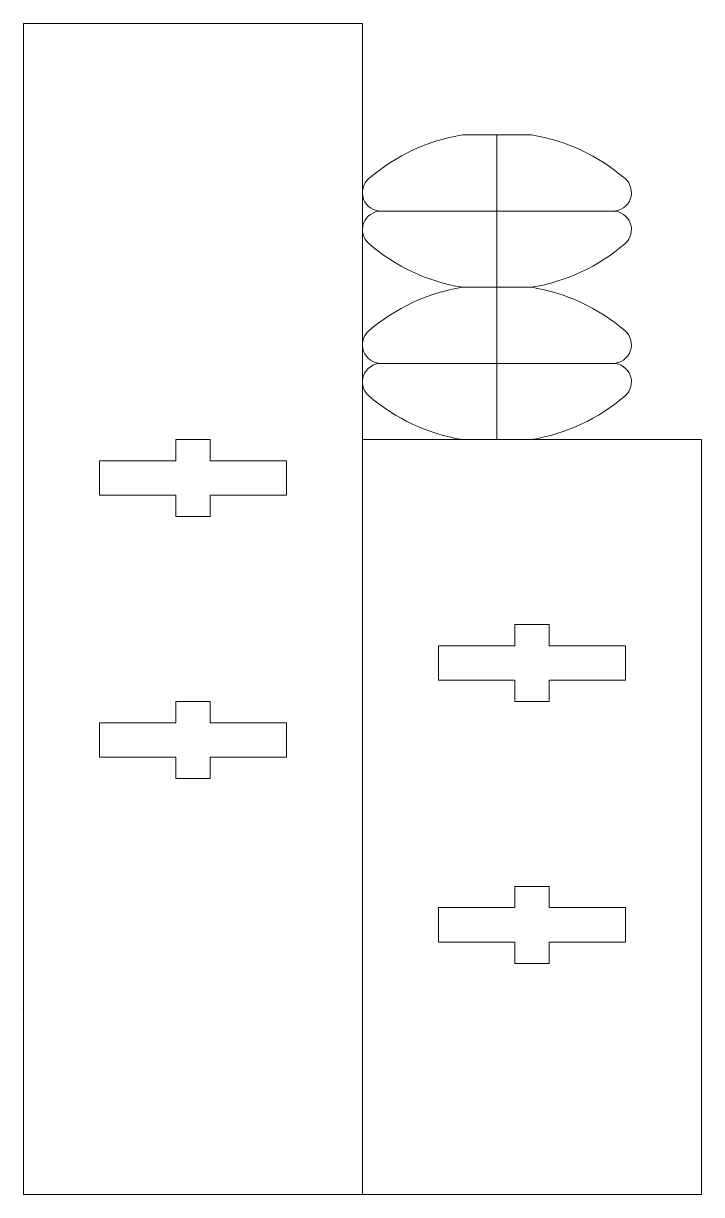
# Model space of a CAD drawing. Header units: centimetres. Extents: x 0 to 11, y 0 to 19.
import ezdxf

# ---------------------------------------------------------------- set-up
doc = ezdxf.new("R2010")
doc.units = ezdxf.units.CM
doc.header["$MEASUREMENT"] = 0

msp = doc.modelspace()

# ---------------------------------------------------------------- linework, layer by layer
at = {"color": 1, "lineweight": 0}
for p, q in [((5.5, 19), (0, 19)), ((0, 0), (0, 19)), ((5.5, 19), (5.5, 0)), ((7.121, 17.19), (7.681, 17.19)), ((7.681, 17.19), (7.681, 15.955)), ((8.241, 17.19), (7.681, 17.19)), ((7.121, 15.955), (5.8, 15.955)), ((7.681, 15.955), (7.121, 15.955)), ((7.681, 14.72), (7.681, 15.955)), ((7.681, 15.955), (8.241, 15.955)), ((8.241, 15.955), (9.562, 15.955)), ((7.121, 14.72), (7.681, 14.72)), ((7.681, 14.72), (7.681, 13.485)), ((8.241, 14.72), (7.681, 14.72)), ((7.121, 13.485), (5.8, 13.485)), ((7.681, 13.485), (7.121, 13.485)), ((7.681, 12.25), (7.681, 13.485)), ((7.681, 13.485), (8.241, 13.485)), ((8.241, 13.485), (9.562, 13.485)), ((2.47, 11.905), (2.47, 12.25)), ((2.47, 12.25), (3.03, 12.25)), ((3.03, 12.25), (3.03, 11.905)), ((11, 12.25), (5.5, 12.25)), ((11, 12.25), (11, 0)), ((2.47, 11.905), (1.235, 11.905)), ((1.235, 11.905), (1.235, 11.345)), ((3.03, 11.905), (4.265, 11.905)), ((4.265, 11.905), (4.265, 11.345)), ((1.235, 11.345), (2.47, 11.345)), ((2.47, 11), (2.47, 11.345)), ((3.03, 11.345), (3.03, 11)), ((4.265, 11.345), (3.03, 11.345)), ((3.03, 11), (2.47, 11)), ((7.97, 9.25), (8.53, 9.25)), ((7.97, 8.905), (7.97, 9.25)), ((8.53, 9.25), (8.53, 8.905)), ((7.97, 8.905), (6.735, 8.905)), ((6.735, 8.905), (6.735, 8.345)), ((8.53, 8.905), (9.765, 8.905)), ((9.765, 8.905), (9.765, 8.345)), ((6.735, 8.345), (7.97, 8.345)), ((7.97, 8), (7.97, 8.345)), ((9.765, 8.345), (8.53, 8.345)), ((8.53, 8.345), (8.53, 8)), ((2.47, 7.655), (2.47, 8)), ((2.47, 8), (3.03, 8)), ((3.03, 8), (3.03, 7.655)), ((8.53, 8), (7.97, 8)), ((2.47, 7.655), (1.235, 7.655)), ((1.235, 7.655), (1.235, 7.095)), ((3.03, 7.655), (4.265, 7.655)), ((4.265, 7.655), (4.265, 7.095)), ((1.235, 7.095), (2.47, 7.095)), ((2.47, 6.75), (2.47, 7.095)), ((3.03, 7.095), (3.03, 6.75)), ((4.265, 7.095), (3.03, 7.095)), ((3.03, 6.75), (2.47, 6.75)), ((7.97, 5), (8.53, 5)), ((7.97, 4.655), (7.97, 5)), ((8.53, 5), (8.53, 4.655)), ((7.97, 4.655), (6.735, 4.655)), ((6.735, 4.655), (6.735, 4.095)), ((8.53, 4.655), (9.765, 4.655)), ((9.765, 4.655), (9.765, 4.095)), ((6.735, 4.095), (7.97, 4.095)), ((7.97, 3.75), (7.97, 4.095)), ((9.765, 4.095), (8.53, 4.095)), ((8.53, 4.095), (8.53, 3.75)), ((8.53, 3.75), (7.97, 3.75)), ((0, 0), (5.5, 0)), ((5.5, 0), (11, 0))]:
    msp.add_line(p, q, dxfattribs=at)
for centre, radius, start, end in [((7.612, 14.158), 3.072, 99.2008, 130.8297), ((7.75, 14.158), 3.072, 49.1703, 80.7992), ((5.8, 16.255), 0.3, 130.8297, 270), ((9.562, 16.255), 0.3, 270, 49.1703), ((5.8, 15.655), 0.3, 90, 229.1703), ((9.562, 15.655), 0.3, 310.8297, 90), ((7.612, 17.752), 3.072, 229.1703, 260.7992), ((7.75, 17.752), 3.072, 279.2008, 310.8297), ((7.612, 11.688), 3.072, 99.2008, 130.8297), ((7.75, 11.688), 3.072, 49.1703, 80.7992), ((5.8, 13.785), 0.3, 130.8297, 270), ((9.562, 13.785), 0.3, 270, 49.1703), ((5.8, 13.185), 0.3, 90, 229.1703), ((9.562, 13.185), 0.3, 310.8297, 90), ((7.612, 15.282), 3.072, 229.1703, 260.7992), ((7.75, 15.282), 3.072, 279.2008, 310.8297)]:
    msp.add_arc(centre, radius, start, end, dxfattribs=at)
for p in [(0, 3), (5.5, 0)]:
    msp.add_point(p, dxfattribs=at)

doc.saveas('drawing.dxf')
